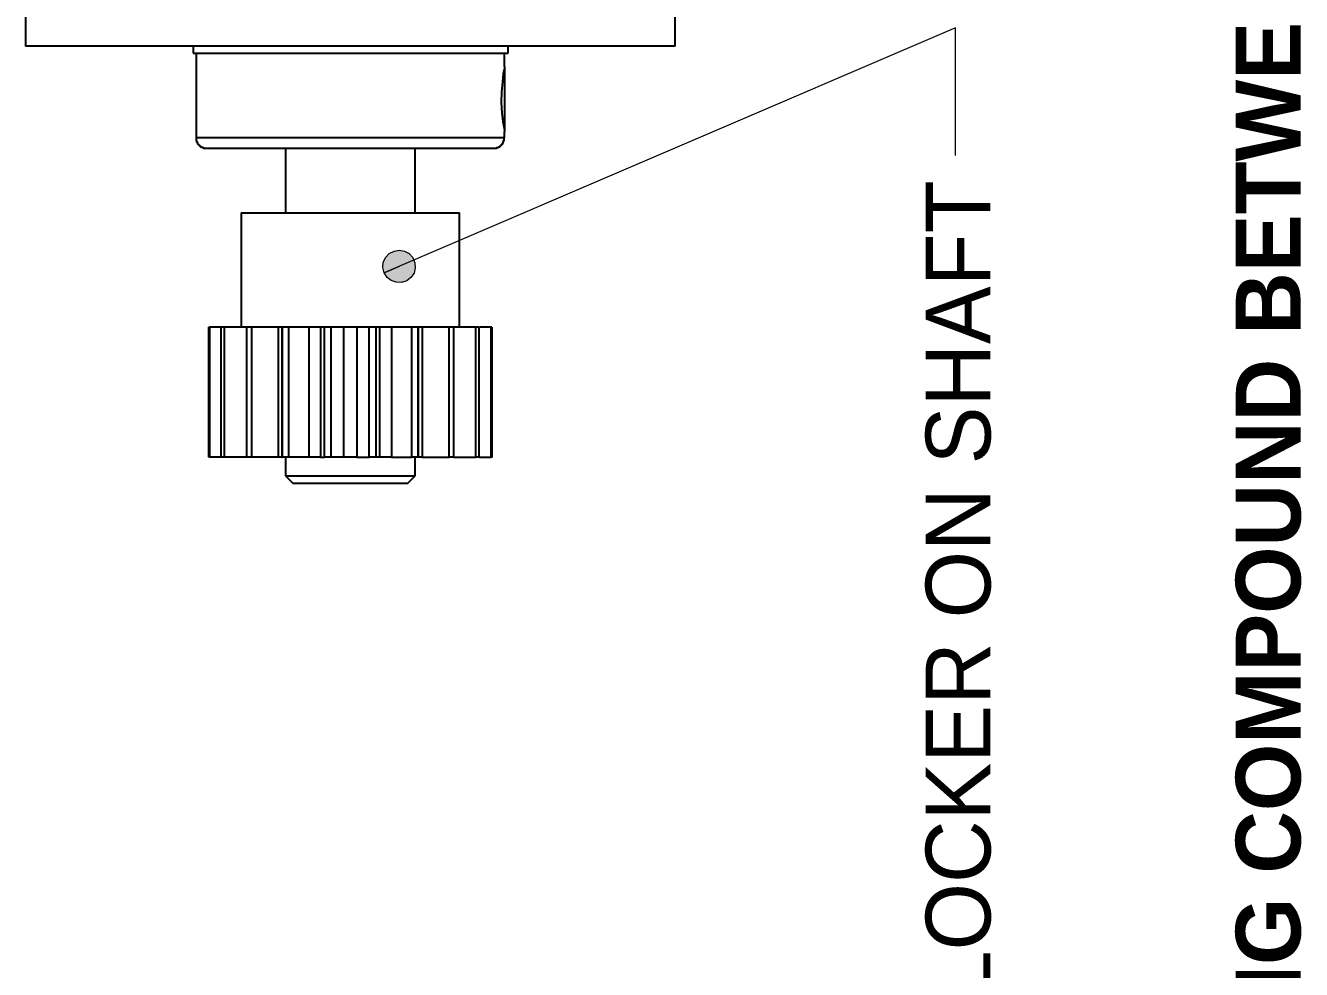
# Model space of a CAD drawing. Header units: inches. Extents: x 0 to 11, y 0.3 to 17.
# Drawn here: x 3.011 to 5.466, y 8.695 to 10.512 of the extents above; entities that cross this region are included whole.
import ezdxf

# ---------------------------------------------------------------- set-up
doc = ezdxf.new("R2010")
doc.units = ezdxf.units.IN
doc.header["$MEASUREMENT"] = 0
doc.layers.add('Layer 1', color=7, linetype='Continuous')

msp = doc.modelspace()

# ---------------------------------------------------------------- hatches: boundary and pattern name
at = {"layer": 'Layer 1', "true_color": 0xffffff}
h = msp.add_hatch(color=7, dxfattribs=at)
edge = h.paths.add_edge_path()
edge.add_spline(control_points=[(3.7008, 10.0358), (3.7008, 10.0358), (3.7067, 10.0267), (3.7067, 10.0267), (3.7067, 10.0267), (3.7142, 10.0208), (3.7142, 10.0208), (3.7142, 10.0208), (3.7242, 10.0175), (3.7242, 10.0175), (3.7242, 10.0175), (3.7342, 10.0167), (3.7342, 10.0167), (3.7342, 10.0167), (3.7442, 10.02), (3.7442, 10.02), (3.7442, 10.02), (3.7525, 10.0267), (3.7525, 10.0267), (3.7525, 10.0267), (3.7583, 10.035), (3.7583, 10.035), (3.7583, 10.035), (3.7608, 10.045), (3.7608, 10.045), (3.7608, 10.045), (3.76, 10.055), (3.76, 10.055), (3.76, 10.055), (3.7558, 10.065), (3.7558, 10.065), (3.7558, 10.065), (3.7492, 10.0725), (3.7492, 10.0725), (3.7492, 10.0725), (3.74, 10.0775), (3.74, 10.0775), (3.74, 10.0775), (3.73, 10.0792), (3.73, 10.0792), (3.73, 10.0792), (3.72, 10.0775), (3.72, 10.0775), (3.72, 10.0775), (3.7108, 10.0725), (3.7108, 10.0725), (3.7108, 10.0725), (3.7033, 10.065), (3.7033, 10.065), (3.7033, 10.065), (3.6992, 10.0558), (3.6992, 10.0558), (3.6992, 10.0558), (3.6983, 10.0458), (3.6983, 10.0458), (3.6983, 10.0458), (3.7008, 10.0358), (3.7008, 10.0358), (3.7008, 10.0358), (3.7292, 10.0475), (3.7292, 10.0475), (3.7292, 10.0475), (3.7008, 10.0358), (3.7008, 10.0358)], knot_values=[0, 0, 0, 0, 1, 1, 1, 2, 2, 2, 3, 3, 3, 4, 4, 4, 5, 5, 5, 6, 6, 6, 7, 7, 7, 8, 8, 8, 9, 9, 9, 10, 10, 10, 11, 11, 11, 12, 12, 12, 13, 13, 13, 14, 14, 14, 15, 15, 15, 16, 16, 16, 17, 17, 17, 18, 18, 18, 19, 19, 19, 20, 20, 20, 21, 21, 21, 21], degree=3, periodic=1)

# ---------------------------------------------------------------- linework, layer by layer
at = {"layer": 'Layer 1', "color": 7, "lineweight": 25, "true_color": 0xffffff}
for points in [[(3.0108, 10.9258), (3.0108, 10.4717)], [(4.2608, 10.4717), (4.2608, 10.7625)], [(4.2608, 10.4717), (3.0108, 10.4717)], [(3.3333, 10.4717), (3.3333, 10.4583)], [(3.3333, 10.4583), (3.635, 10.4583)], [(3.3392, 10.4583), (3.3392, 10.2958)], [(3.635, 10.4583), (3.9392, 10.4583)], [(3.9325, 10.4325), (3.9325, 10.4583)], [(3.9392, 10.4583), (3.9392, 10.4717)], [(3.9325, 10.4325), (3.9325, 10.4292), (3.93, 10.4192), (3.9283, 10.4033), (3.9267, 10.3842), (3.9258, 10.3633), (3.9275, 10.3433), (3.9292, 10.3267), (3.9317, 10.3142), (3.9325, 10.3083), (3.9325, 10.3075)], [(3.9325, 10.4325), (3.9325, 10.3075)], [(3.3392, 10.2958), (3.3392, 10.29), (3.34, 10.29), (3.34, 10.2875), (3.3408, 10.2875), (3.3408, 10.2858), (3.3417, 10.2858), (3.3417, 10.2842), (3.3425, 10.2842), (3.3425, 10.2833), (3.3433, 10.2833), (3.3433, 10.2825), (3.3442, 10.2825), (3.3442, 10.2817), (3.345, 10.2817), (3.345, 10.2808), (3.3458, 10.2808), (3.3458, 10.28), (3.3467, 10.28), (3.3467, 10.2792), (3.3475, 10.2792), (3.3475, 10.2783), (3.3492, 10.2783), (3.3492, 10.2775), (3.3508, 10.2775), (3.3508, 10.2767), (3.3533, 10.2767), (3.3533, 10.2758), (3.3592, 10.2758)], [(3.3392, 10.2958), (3.9325, 10.2958)], [(3.9125, 10.2758), (3.9175, 10.2758), (3.9175, 10.2767), (3.92, 10.2767), (3.92, 10.2775), (3.9217, 10.2775), (3.9217, 10.2783), (3.9233, 10.2783), (3.9233, 10.2792), (3.9242, 10.2792), (3.9242, 10.28), (3.925, 10.28), (3.925, 10.2808), (3.9258, 10.2808), (3.9258, 10.2817), (3.9267, 10.2817), (3.9267, 10.2825), (3.9275, 10.2825), (3.9275, 10.2833), (3.9283, 10.2833), (3.9283, 10.2842), (3.9292, 10.2842), (3.9292, 10.2858), (3.93, 10.2858), (3.93, 10.2875), (3.9308, 10.2875), (3.9308, 10.29), (3.9317, 10.29), (3.9317, 10.295), (3.9325, 10.2958)], [(3.9325, 10.2958), (3.9325, 10.3075)], [(3.3592, 10.2758), (3.9125, 10.2758)], [(3.5108, 10.2758), (3.5108, 10.1508)], [(3.7608, 10.1508), (3.7608, 10.2758)], [(3.4258, 10.1508), (3.4258, 9.9308)], [(3.4258, 10.1508), (3.8458, 10.1508)], [(3.8458, 9.9308), (3.8458, 10.1508)], [(3.365, 9.9308), (3.3633, 9.9308)], [(3.3633, 9.6808), (3.3633, 9.9308)], [(3.3883, 9.9308), (3.365, 9.9308)], [(3.365, 9.9308), (3.365, 9.6808)], [(3.3933, 9.9308), (3.3875, 9.9308)], [(3.3875, 9.6808), (3.3875, 9.9308)], [(3.4375, 9.9308), (3.3933, 9.9308)], [(3.3933, 9.9308), (3.3933, 9.6808)], [(3.4458, 9.9308), (3.4367, 9.9308)], [(3.4367, 9.6808), (3.4367, 9.9308)], [(3.4967, 9.9308), (3.4458, 9.9308)], [(3.4458, 9.9308), (3.4458, 9.6808)], [(3.5058, 9.9308), (3.4967, 9.9308)], [(3.4967, 9.9308), (3.4967, 9.6808)], [(3.5042, 9.9308), (3.5042, 9.6808)], [(3.505, 9.9308), (3.5042, 9.9308)], [(3.5167, 9.9308), (3.505, 9.9308)], [(3.505, 9.6808), (3.505, 9.9308)], [(3.5558, 9.9308), (3.5167, 9.9308)], [(3.5167, 9.9308), (3.5167, 9.6808)], [(3.58, 9.9308), (3.5558, 9.9308)], [(3.5558, 9.9308), (3.5558, 9.6808)], [(3.5783, 9.9308), (3.5783, 9.6808)], [(3.5858, 9.9308), (3.5783, 9.9308)], [(3.5983, 9.9308), (3.5858, 9.9308)], [(3.5858, 9.6808), (3.5858, 9.9308)], [(3.6225, 9.9308), (3.5983, 9.9308)], [(3.5983, 9.9308), (3.5983, 9.6808)], [(3.6225, 9.9308), (3.6225, 9.6808)], [(3.6483, 9.9308), (3.6225, 9.9308)], [(3.6717, 9.9308), (3.6483, 9.9308)], [(3.6483, 9.9308), (3.6483, 9.6808), (3.6717, 9.6808)], [(3.685, 9.9308), (3.6717, 9.9308)], [(3.685, 9.9308), (3.685, 9.6808), (3.6717, 9.6808)], [(3.6717, 9.6808), (3.6717, 9.9308)], [(3.6925, 9.9308), (3.685, 9.9308)], [(3.715, 9.9308), (3.6908, 9.9308)], [(3.6925, 9.6808), (3.6925, 9.9308)], [(3.7542, 9.9308), (3.715, 9.9308)], [(3.715, 9.9308), (3.715, 9.6808), (3.7542, 9.6808)], [(3.7658, 9.9308), (3.7542, 9.9308)], [(3.7658, 9.9308), (3.7658, 9.6808), (3.7542, 9.6808)], [(3.7542, 9.6808), (3.7542, 9.9308)], [(3.7667, 9.9308), (3.7658, 9.9308)], [(3.7667, 9.6808), (3.7667, 9.9308)], [(3.7742, 9.9308), (3.7675, 9.9308)], [(3.8258, 9.9308), (3.7742, 9.9308)], [(3.7742, 9.9308), (3.7742, 9.6808), (3.8258, 9.6808)], [(3.8342, 9.9308), (3.8258, 9.9308)], [(3.8342, 9.9308), (3.8342, 9.6808), (3.8258, 9.6808)], [(3.8258, 9.6808), (3.8258, 9.9308)], [(3.8775, 9.9308), (3.835, 9.9308)], [(3.8833, 9.9308), (3.8775, 9.9308)], [(3.8833, 9.9308), (3.8833, 9.6808), (3.8775, 9.6808)], [(3.8775, 9.6808), (3.8775, 9.9308)], [(3.9067, 9.9308), (3.8842, 9.9308)], [(3.9083, 9.9308), (3.9083, 9.6808), (3.9067, 9.6808)], [(3.9067, 9.6808), (3.9067, 9.9308)], [(3.9083, 9.9308), (3.9067, 9.9308)], [(3.9083, 9.6808), (3.9083, 9.9308)], [(3.365, 9.6808), (3.3633, 9.6808)], [(3.3883, 9.6808), (3.365, 9.6808)], [(3.3933, 9.6808), (3.3875, 9.6808)], [(3.4375, 9.6808), (3.3933, 9.6808)], [(3.4458, 9.6808), (3.4367, 9.6808)], [(3.4967, 9.6808), (3.4458, 9.6808)], [(3.5058, 9.6808), (3.4967, 9.6808)], [(3.5042, 9.6808), (3.505, 9.6808)], [(3.5167, 9.6808), (3.505, 9.6808)], [(3.5108, 9.6808), (3.5108, 9.645)], [(3.5558, 9.6808), (3.5167, 9.6808)], [(3.58, 9.6808), (3.5558, 9.6808)], [(3.5783, 9.6808), (3.5858, 9.6808)], [(3.5983, 9.6808), (3.5858, 9.6808)], [(3.6225, 9.6808), (3.5983, 9.6808)], [(3.6483, 9.6808), (3.6225, 9.6808)], [(3.6925, 9.6808), (3.685, 9.6808)], [(3.715, 9.6808), (3.6908, 9.6808)], [(3.7608, 9.645), (3.7608, 9.6808)], [(3.7667, 9.6808), (3.7658, 9.6808)], [(3.7742, 9.6808), (3.7675, 9.6808)], [(3.835, 9.6808), (3.8775, 9.6808)], [(3.8842, 9.6808), (3.9067, 9.6808)], [(3.5108, 9.645), (3.5258, 9.63)], [(3.5108, 9.645), (3.6417, 9.645)], [(3.6408, 9.63), (3.5258, 9.63)], [(3.7458, 9.63), (3.6408, 9.63)], [(3.6417, 9.645), (3.7608, 9.645)], [(3.7458, 9.63), (3.7608, 9.645)]]:
    msp.add_lwpolyline(points, dxfattribs=at)
at = {"layer": 'Layer 1', "color": 7, "lineweight": 18, "true_color": 0xffffff}
msp.add_lwpolyline([(4.8, 10.2617), (4.8, 10.5075), (3.7292, 10.0475)], dxfattribs=at)
at = {"layer": 'Layer 1', "lineweight": 0}
msp.add_open_spline([(3.7008, 10.0358), (3.7008, 10.0358), (3.7067, 10.0267), (3.7067, 10.0267), (3.7067, 10.0267), (3.7142, 10.0208), (3.7142, 10.0208), (3.7142, 10.0208), (3.7242, 10.0175), (3.7242, 10.0175), (3.7242, 10.0175), (3.7342, 10.0167), (3.7342, 10.0167), (3.7342, 10.0167), (3.7442, 10.02), (3.7442, 10.02), (3.7442, 10.02), (3.7525, 10.0267), (3.7525, 10.0267), (3.7525, 10.0267), (3.7583, 10.035), (3.7583, 10.035), (3.7583, 10.035), (3.7608, 10.045), (3.7608, 10.045), (3.7608, 10.045), (3.76, 10.055), (3.76, 10.055), (3.76, 10.055), (3.7558, 10.065), (3.7558, 10.065), (3.7558, 10.065), (3.7492, 10.0725), (3.7492, 10.0725), (3.7492, 10.0725), (3.74, 10.0775), (3.74, 10.0775), (3.74, 10.0775), (3.73, 10.0792), (3.73, 10.0792), (3.73, 10.0792), (3.72, 10.0775), (3.72, 10.0775), (3.72, 10.0775), (3.7108, 10.0725), (3.7108, 10.0725), (3.7108, 10.0725), (3.7033, 10.065), (3.7033, 10.065), (3.7033, 10.065), (3.6992, 10.0558), (3.6992, 10.0558), (3.6992, 10.0558), (3.6983, 10.0458), (3.6983, 10.0458), (3.6983, 10.0458), (3.7008, 10.0358), (3.7008, 10.0358), (3.7008, 10.0358), (3.7292, 10.0475), (3.7292, 10.0475), (3.7292, 10.0475), (3.7008, 10.0358), (3.7008, 10.0358)], degree=3, knots=[0, 0, 0, 0, 1, 1, 1, 2, 2, 2, 3, 3, 3, 4, 4, 4, 5, 5, 5, 6, 6, 6, 7, 7, 7, 8, 8, 8, 9, 9, 9, 10, 10, 10, 11, 11, 11, 12, 12, 12, 13, 13, 13, 14, 14, 14, 15, 15, 15, 16, 16, 16, 17, 17, 17, 18, 18, 18, 19, 19, 19, 20, 20, 20, 21, 21, 21, 21], dxfattribs=at)
at = {"layer": 'Layer 1', "color": 7, "lineweight": 18, "true_color": 0xffffff}
msp.add_open_spline([(3.7008, 10.0358), (3.7008, 10.0358), (3.7067, 10.0267), (3.7067, 10.0267), (3.7067, 10.0267), (3.7142, 10.0208), (3.7142, 10.0208), (3.7142, 10.0208), (3.7242, 10.0175), (3.7242, 10.0175), (3.7242, 10.0175), (3.7342, 10.0167), (3.7342, 10.0167), (3.7342, 10.0167), (3.7442, 10.02), (3.7442, 10.02), (3.7442, 10.02), (3.7525, 10.0267), (3.7525, 10.0267), (3.7525, 10.0267), (3.7583, 10.035), (3.7583, 10.035), (3.7583, 10.035), (3.7608, 10.045), (3.7608, 10.045), (3.7608, 10.045), (3.76, 10.055), (3.76, 10.055), (3.76, 10.055), (3.7558, 10.065), (3.7558, 10.065), (3.7558, 10.065), (3.7492, 10.0725), (3.7492, 10.0725), (3.7492, 10.0725), (3.74, 10.0775), (3.74, 10.0775), (3.74, 10.0775), (3.73, 10.0792), (3.73, 10.0792), (3.73, 10.0792), (3.72, 10.0775), (3.72, 10.0775), (3.72, 10.0775), (3.7108, 10.0725), (3.7108, 10.0725), (3.7108, 10.0725), (3.7033, 10.065), (3.7033, 10.065), (3.7033, 10.065), (3.6992, 10.0558), (3.6992, 10.0558), (3.6992, 10.0558), (3.6983, 10.0458), (3.6983, 10.0458), (3.6983, 10.0458), (3.7008, 10.0358), (3.7008, 10.0358), (3.7008, 10.0358), (3.7292, 10.0475), (3.7292, 10.0475), (3.7292, 10.0475), (3.7008, 10.0358), (3.7008, 10.0358)], degree=3, knots=[0, 0, 0, 0, 1, 1, 1, 2, 2, 2, 3, 3, 3, 4, 4, 4, 5, 5, 5, 6, 6, 6, 7, 7, 7, 8, 8, 8, 9, 9, 9, 10, 10, 10, 11, 11, 11, 12, 12, 12, 13, 13, 13, 14, 14, 14, 15, 15, 15, 16, 16, 16, 17, 17, 17, 18, 18, 18, 19, 19, 19, 20, 20, 20, 21, 21, 21, 21], dxfattribs=at)

# ---------------------------------------------------------------- texts
at = {"layer": 'Layer 1', "color": 7, "true_color": 0xffffff, "char_height": 0.124667, "attachment_point": 7, "rotation": 90}
for s, insert in [('\\fCentury Gothic|b1|i0|c0|p34;\\W1;NOTE: USE THREADLOCKER AS RETAINING COMPOUND BETWEEN TIMING ', (5.4658, 5.2392)), ('\\fCentury Gothic|b0|i0|c0|p34;\\W1;USE THREADLOCKER ON SHAFT', (4.8692, 7.5642))]:
    msp.add_mtext(s, dxfattribs=dict(at, insert=insert))

doc.saveas('drawing.dxf')
